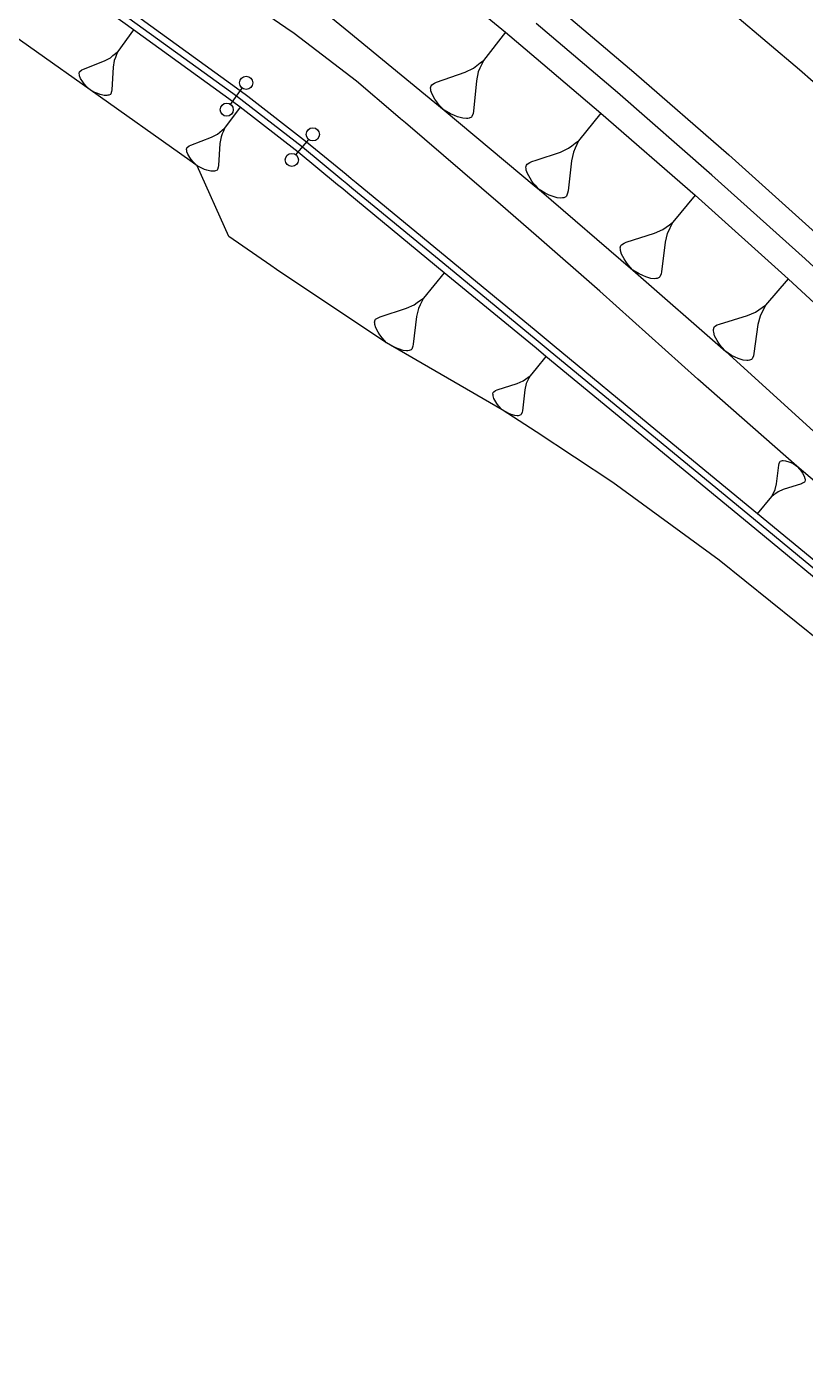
# Model space of a CAD drawing. Extents: x 387562 to 388546, y 804386 to 804945.
# Drawn here: x 387780.7 to 387810.2, y 804827 to 804877.8 of the extents above; entities that cross this region are included whole.
import ezdxf

# ---------------------------------------------------------------- set-up
doc = ezdxf.new("R2010")
doc.units = 0
doc.layers.get('0').update_dxf_attribs({"linetype": 'CONTINUOUS'})

msp = doc.modelspace()

# ---------------------------------------------------------------- linework, layer by layer
at = {"color": 1}
for p, q in [((387784.7143, 804877.6987), (387784.1193, 804876.876)), ((387798.8414, 804877.6118), (387798.0025, 804876.5414)), ((387783.8448, 804876.645), (387783.9363, 804876.722)), ((387783.9363, 804876.722), (387784.0278, 804876.799)), ((387784.0278, 804876.799), (387784.1193, 804876.876)), ((387784.0749, 804876.765), (387784.0304, 804876.654)), ((387784.1193, 804876.876), (387784.0749, 804876.765)), ((387782.7563, 804876.1792), (387782.8138, 804876.2093)), ((387782.8138, 804876.2093), (387783.6148, 804876.5249)), ((387783.6148, 804876.5249), (387783.8448, 804876.645)), ((387783.9439, 804876.2869), (387783.895, 804875.4273)), ((387783.9859, 804876.543), (387783.9439, 804876.2869)), ((387784.0304, 804876.654), (387783.9859, 804876.543)), ((387797.309, 804876.0975), (387797.6231, 804876.2463)), ((387797.6231, 804876.2463), (387797.7496, 804876.3447)), ((387797.7496, 804876.3447), (387797.876, 804876.443)), ((387797.8719, 804876.2488), (387797.8066, 804876.1025)), ((387797.9372, 804876.3951), (387797.8719, 804876.2488)), ((387797.876, 804876.443), (387798.0025, 804876.5414)), ((387798.0025, 804876.5414), (387797.9372, 804876.3951)), ((387782.6543, 804876.0382), (387782.6648, 804876.1022)), ((387782.6608, 804875.9977), (387782.6543, 804876.0382)), ((387782.6673, 804875.9572), (387782.6608, 804875.9977)), ((387782.6648, 804876.1022), (387782.6818, 804876.1257)), ((387782.7038, 804875.8592), (387782.6673, 804875.9572)), ((387782.6818, 804876.1257), (387782.7563, 804876.1792)), ((387782.7873, 804875.7272), (387782.7038, 804875.8592)), ((387782.8409, 804875.6527), (387782.7873, 804875.7272)), ((387796.0395, 804875.6114), (387796.1419, 804875.6792)), ((387796.1419, 804875.6792), (387796.2205, 804875.7164)), ((387796.2205, 804875.7164), (387797.309, 804876.0975)), ((387797.7372, 804875.7619), (387797.6273, 804874.6138)), ((387797.8066, 804876.1025), (387797.7372, 804875.7619)), ((387782.9179, 804875.5612), (387782.8409, 804875.6527)), ((387783.0654, 804875.4187), (387782.9179, 804875.5612)), ((387783.247, 804875.3232), (387783.0654, 804875.4187)), ((387783.358, 804875.2787), (387783.247, 804875.3232)), ((387783.4455, 804875.2512), (387783.358, 804875.2787)), ((387783.597, 804875.2132), (387783.4455, 804875.2512)), ((387783.7015, 804875.2093), (387783.597, 804875.2132)), ((387783.742, 804875.2158), (387783.7015, 804875.2093)), ((387783.7825, 804875.2223), (387783.742, 804875.2158)), ((387783.84, 804875.2523), (387783.7825, 804875.2223)), ((387783.857, 804875.2758), (387783.84, 804875.2523)), ((387783.8845, 804875.3633), (387783.857, 804875.2758)), ((387783.895, 804875.4273), (387783.8845, 804875.3633)), ((387788.4028, 804874.8709), (387788.8481, 804875.4866)), ((387795.9981, 804875.4957), (387796.0155, 804875.5808)), ((387796.0047, 804875.4411), (387795.9981, 804875.4957)), ((387796.0114, 804875.3866), (387796.0047, 804875.4411)), ((387796.0552, 804875.2535), (387796.0114, 804875.3866)), ((387796.0155, 804875.5808), (387796.0395, 804875.6114)), ((387796.1602, 804875.0725), (387796.0552, 804875.2535)), ((387788.7637, 804874.7687), (387788.1742, 804873.9657)), ((387796.2279, 804874.97), (387796.1602, 804875.0725)), ((387796.3263, 804874.8435), (387796.2279, 804874.97)), ((387796.5164, 804874.6452), (387796.3263, 804874.8435)), ((387796.7545, 804874.508), (387796.5164, 804874.6452)), ((387796.9008, 804874.4427), (387796.7545, 804874.508)), ((387797.0165, 804874.4014), (387796.9008, 804874.4427)), ((387797.2174, 804874.3427), (387797.0165, 804874.4014)), ((387797.3571, 804874.332), (387797.2174, 804874.3427)), ((387797.4116, 804874.3386), (387797.3571, 804874.332)), ((387797.4662, 804874.3452), (387797.4116, 804874.3386)), ((387797.5447, 804874.3824), (387797.4662, 804874.3452)), ((387797.5687, 804874.413), (387797.5447, 804874.3824)), ((387797.61, 804874.5287), (387797.5687, 804874.413)), ((387797.6273, 804874.6138), (387797.61, 804874.5287)), ((387802.4637, 804874.5407), (387801.6175, 804873.4921)), ((387787.6768, 804873.6247), (387787.9033, 804873.7409)), ((387787.9033, 804873.7409), (387787.9936, 804873.8159)), ((387787.9936, 804873.8159), (387788.0839, 804873.8908)), ((387788.0854, 804873.7485), (387788.041, 804873.6399)), ((387788.0839, 804873.8908), (387788.1742, 804873.9657)), ((387788.1298, 804873.8571), (387788.0854, 804873.7485)), ((387788.1742, 804873.9657), (387788.1298, 804873.8571)), ((387786.7311, 804873.1539), (387786.7418, 804873.2167)), ((387786.7372, 804873.1141), (387786.7311, 804873.1539)), ((387786.7418, 804873.2167), (387786.7586, 804873.2396)), ((387786.7586, 804873.2396), (387786.8321, 804873.2916)), ((387786.8321, 804873.2916), (387786.8887, 804873.3206)), ((387786.8887, 804873.3206), (387787.6768, 804873.6247)), ((387787.998, 804873.389), (387787.9441, 804872.546)), ((387788.041, 804873.6399), (387787.998, 804873.389)), ((387790.8853, 804872.9533), (387791.3685, 804873.5396)), ((387800.9242, 804873.0622), (387801.2375, 804873.2051)), ((387801.2375, 804873.2051), (387801.3641, 804873.3008)), ((387801.3641, 804873.3008), (387801.4908, 804873.3964)), ((387801.484, 804873.2041), (387801.4172, 804873.0601)), ((387801.5507, 804873.3481), (387801.484, 804873.2041)), ((387801.4908, 804873.3964), (387801.6175, 804873.4921)), ((387801.6175, 804873.4921), (387801.5507, 804873.3481)), ((387786.7433, 804873.0744), (387786.7372, 804873.1141)), ((387786.7784, 804872.978), (387786.7433, 804873.0744)), ((387786.8595, 804872.8479), (387786.7784, 804872.978)), ((387786.9114, 804872.7744), (387786.8595, 804872.8479)), ((387786.9864, 804872.6841), (387786.9114, 804872.7744)), ((387787.1301, 804872.5433), (387786.9864, 804872.6841)), ((387799.6596, 804872.5986), (387799.7621, 804872.6643)), ((387799.7621, 804872.6643), (387799.8404, 804872.7001)), ((387799.8404, 804872.7001), (387800, 804872.7534)), ((387800, 804872.7534), (387800.9242, 804873.0622)), ((387801.3436, 804872.7237), (387801.2185, 804871.5879)), ((387801.4172, 804873.0601), (387801.3436, 804872.7237)), ((387787.3076, 804872.4483), (387787.1301, 804872.5433)), ((387787.4162, 804872.4039), (387787.3076, 804872.4483)), ((387787.5018, 804872.3763), (387787.4162, 804872.4039)), ((387787.6502, 804872.338), (387787.5018, 804872.3763)), ((387787.7528, 804872.3334), (387787.6502, 804872.338)), ((387787.7925, 804872.3395), (387787.7528, 804872.3334)), ((387787.8323, 804872.3456), (387787.7925, 804872.3395)), ((387787.8889, 804872.3746), (387787.8323, 804872.3456)), ((387787.9058, 804872.3976), (387787.8889, 804872.3746)), ((387787.9334, 804872.4832), (387787.9058, 804872.3976)), ((387787.9441, 804872.546), (387787.9334, 804872.4832)), ((387799.6171, 804872.4846), (387799.6355, 804872.5687)), ((387799.6229, 804872.4304), (387799.6171, 804872.4846)), ((387799.6286, 804872.3763), (387799.6229, 804872.4304)), ((387799.6702, 804872.2438), (387799.6286, 804872.3763)), ((387799.6355, 804872.5687), (387799.6596, 804872.5986)), ((387799.7716, 804872.063), (387799.6702, 804872.2438)), ((387799.8373, 804871.9605), (387799.7716, 804872.063)), ((387799.9329, 804871.8339), (387799.8373, 804871.9605)), ((387800, 804871.7619), (387799.9329, 804871.8339)), ((387800.1185, 804871.6347), (387800, 804871.7619)), ((387800.3524, 804871.4954), (387800.1185, 804871.6347)), ((387800.4964, 804871.4286), (387800.3524, 804871.4954)), ((387800.6104, 804871.3861), (387800.4964, 804871.4286)), ((387800.8086, 804871.3251), (387800.6104, 804871.3861)), ((387800.9468, 804871.3125), (387800.8086, 804871.3251)), ((387801.0009, 804871.3183), (387800.9468, 804871.3125)), ((387801.0551, 804871.3241), (387801.0009, 804871.3183)), ((387801.1334, 804871.3598), (387801.0551, 804871.3241)), ((387801.1576, 804871.3898), (387801.1334, 804871.3598)), ((387801.2001, 804871.5038), (387801.1576, 804871.3898)), ((387801.2185, 804871.5879), (387801.2001, 804871.5038)), ((387806.04, 804871.4194), (387805.1888, 804870.3949)), ((387804.4974, 804869.9797), (387804.8091, 804870.1166)), ((387804.8091, 804870.1166), (387804.9357, 804870.2093)), ((387804.9357, 804870.2093), (387805.0622, 804870.3021)), ((387805.0528, 804870.1121), (387804.9847, 804869.9706)), ((387805.1208, 804870.2535), (387805.0528, 804870.1121)), ((387805.0622, 804870.3021), (387805.1888, 804870.3949)), ((387805.1888, 804870.3949), (387805.1208, 804870.2535)), ((387803.2409, 804869.5393), (387803.3431, 804869.6028)), ((387803.3431, 804869.6028), (387803.4211, 804869.637)), ((387803.4211, 804869.637), (387804.4974, 804869.9797)), ((387804.9073, 804869.6392), (387804.7676, 804868.5182)), ((387804.9847, 804869.9706), (387804.9073, 804869.6392)), ((387803.1972, 804869.4272), (387803.2166, 804869.51)), ((387803.2022, 804869.3736), (387803.1972, 804869.4272)), ((387803.2071, 804869.32), (387803.2022, 804869.3736)), ((387803.2463, 804869.1885), (387803.2071, 804869.32)), ((387803.2166, 804869.51), (387803.2409, 804869.5393)), ((387803.344, 804869.0083), (387803.2463, 804869.1885)), ((387803.4075, 804868.9061), (387803.344, 804869.0083)), ((387803.5003, 804868.7795), (387803.4075, 804868.9061)), ((387803.6808, 804868.58), (387803.5003, 804868.7795)), ((387803.9101, 804868.439), (387803.6808, 804868.58)), ((387796.5182, 804868.4787), (387795.7267, 804867.5184)), ((387804.0515, 804868.371), (387803.9101, 804868.439)), ((387804.1636, 804868.3273), (387804.0515, 804868.371)), ((387804.3586, 804868.2643), (387804.1636, 804868.3273)), ((387804.4951, 804868.2498), (387804.3586, 804868.2643)), ((387804.5487, 804868.2548), (387804.4951, 804868.2498)), ((387804.6023, 804868.2597), (387804.5487, 804868.2548)), ((387804.6802, 804868.294), (387804.6023, 804868.2597)), ((387804.7045, 804868.3232), (387804.6802, 804868.294)), ((387804.7482, 804868.4354), (387804.7045, 804868.3232)), ((387804.7676, 804868.5182), (387804.7482, 804868.4354)), ((387809.5698, 804868.2487), (387808.7158, 804867.2503)), ((387794.078, 804866.8039), (387795.0823, 804867.128)), ((387795.0823, 804867.128), (387795.373, 804867.257)), ((387795.373, 804867.257), (387795.4909, 804867.3442)), ((387795.5376, 804867.1214), (387795.4664, 804866.8114)), ((387795.4909, 804867.3442), (387795.6088, 804867.4313)), ((387795.6006, 804867.2537), (387795.5376, 804867.1214)), ((387795.6637, 804867.3861), (387795.6006, 804867.2537)), ((387795.6088, 804867.4313), (387795.7267, 804867.5184)), ((387795.7267, 804867.5184), (387795.6637, 804867.3861)), ((387808.3375, 804866.9812), (387808.4636, 804867.0709)), ((387808.4636, 804867.0709), (387808.5897, 804867.1606)), ((387808.6468, 804867.1118), (387808.5777, 804866.9733)), ((387808.5897, 804867.1606), (387808.7158, 804867.2503)), ((387808.7158, 804867.2503), (387808.6468, 804867.1118)), ((387793.8696, 804866.607), (387793.8874, 804866.6845)), ((387793.8744, 804866.557), (387793.8696, 804866.607)), ((387793.8793, 804866.5069), (387793.8744, 804866.557)), ((387793.8874, 804866.6845), (387793.91, 804866.712)), ((387793.91, 804866.712), (387794.0053, 804866.7717)), ((387794.0053, 804866.7717), (387794.078, 804866.8039)), ((387795.4664, 804866.8114), (387795.3401, 804865.7637)), ((387806.9617, 804866.5278), (387808.0281, 804866.8505)), ((387808.0281, 804866.8505), (387808.3375, 804866.9812)), ((387808.5086, 804866.8348), (387808.4275, 804866.5089)), ((387808.5777, 804866.9733), (387808.5086, 804866.8348)), ((387793.9163, 804866.3842), (387793.8793, 804866.5069)), ((387794.0083, 804866.2163), (387793.9163, 804866.3842)), ((387794.068, 804866.121), (387794.0083, 804866.2163)), ((387794.1551, 804866.0031), (387794.068, 804866.121)), ((387806.738, 804866.3239), (387806.7583, 804866.4054)), ((387806.7421, 804866.271), (387806.738, 804866.3239)), ((387806.7462, 804866.2181), (387806.7421, 804866.271)), ((387806.783, 804866.0878), (387806.7462, 804866.2181)), ((387806.7583, 804866.4054), (387806.7827, 804866.4339)), ((387806.7827, 804866.4339), (387806.8844, 804866.4951)), ((387806.8769, 804865.9088), (387806.783, 804866.0878)), ((387806.8844, 804866.4951), (387806.9617, 804866.5278)), ((387808.4275, 804866.5089), (387808.274, 804865.4054)), ((387794.3246, 804865.8174), (387794.1551, 804866.0031)), ((387794.5392, 804865.6865), (387794.3246, 804865.8174)), ((387794.6716, 804865.6235), (387794.5392, 804865.6865)), ((387794.7765, 804865.5831), (387794.6716, 804865.6235)), ((387794.9589, 804865.5249), (387794.7765, 804865.5831)), ((387795.0865, 804865.5119), (387794.9589, 804865.5249)), ((387795.1365, 804865.5167), (387795.0865, 804865.5119)), ((387795.1866, 804865.5215), (387795.1365, 804865.5167)), ((387795.2593, 804865.5538), (387795.1866, 804865.5215)), ((387795.2819, 804865.5812), (387795.2593, 804865.5538)), ((387795.3223, 804865.6862), (387795.2819, 804865.5812)), ((387795.3401, 804865.7637), (387795.3223, 804865.6862)), ((387806.938, 804865.8071), (387806.8769, 804865.9088)), ((387807.0277, 804865.6809), (387806.938, 804865.8071)), ((387807.203, 804865.4816), (387807.0277, 804865.6809)), ((387800.3765, 804865.2986), (387800, 804864.8418)), ((387807.4271, 804865.3393), (387807.203, 804865.4816)), ((387807.5656, 804865.2703), (387807.4271, 804865.3393)), ((387807.6756, 804865.2256), (387807.5656, 804865.2703)), ((387807.867, 804865.1606), (387807.6756, 804865.2256)), ((387808.0014, 804865.1445), (387807.867, 804865.1606)), ((387808.0544, 804865.1486), (387808.0014, 804865.1445)), ((387808.1073, 804865.1527), (387808.0544, 804865.1486)), ((387808.1846, 804865.1854), (387808.1073, 804865.1527)), ((387808.209, 804865.2139), (387808.1846, 804865.1854)), ((387808.2537, 804865.3239), (387808.209, 804865.2139)), ((387808.274, 804865.4054), (387808.2537, 804865.3239)), ((387799.5961, 804864.4367), (387799.6857, 804864.5029)), ((387799.6857, 804864.5029), (387799.7752, 804864.5691)), ((387799.7752, 804864.5691), (387799.7273, 804864.4685)), ((387800, 804864.8418), (387799.7752, 804864.5691)), ((387798.3952, 804863.9564), (387798.4676, 804864.0018)), ((387798.4676, 804864.0018), (387798.5228, 804864.0263)), ((387798.5228, 804864.0263), (387799.2857, 804864.2725)), ((387799.2857, 804864.2725), (387799.5065, 804864.3705)), ((387799.5775, 804864.032), (387799.4815, 804863.236)), ((387799.5065, 804864.3705), (387799.5961, 804864.4367)), ((387799.6316, 804864.2674), (387799.5775, 804864.032)), ((387799.6795, 804864.368), (387799.6316, 804864.2674)), ((387799.7273, 804864.4685), (387799.6795, 804864.368)), ((387798.3645, 804863.8767), (387798.378, 804863.9356)), ((387798.3682, 804863.8387), (387798.3645, 804863.8767)), ((387798.3718, 804863.8007), (387798.3682, 804863.8387)), ((387798.4, 804863.7075), (387798.3718, 804863.8007)), ((387798.378, 804863.9356), (387798.3952, 804863.9564)), ((387798.4698, 804863.5799), (387798.4, 804863.7075)), ((387798.5152, 804863.5075), (387798.4698, 804863.5799)), ((387798.5814, 804863.4179), (387798.5152, 804863.5075)), ((387798.7101, 804863.2768), (387798.5814, 804863.4179)), ((387798.8732, 804863.1774), (387798.7101, 804863.2768)), ((387798.9737, 804863.1295), (387798.8732, 804863.1774)), ((387799.0534, 804863.0989), (387798.9737, 804863.1295)), ((387799.192, 804863.0546), (387799.0534, 804863.0989)), ((387799.2889, 804863.0448), (387799.192, 804863.0546)), ((387799.3269, 804863.0484), (387799.2889, 804863.0448)), ((387799.3649, 804863.0521), (387799.3269, 804863.0484)), ((387799.4201, 804863.0766), (387799.3649, 804863.0521)), ((387799.4373, 804863.0975), (387799.4201, 804863.0766)), ((387799.468, 804863.1772), (387799.4373, 804863.0975)), ((387799.4815, 804863.236), (387799.468, 804863.1772)), ((387809.1282, 804860.4609), (387809.2144, 804861.1753)), ((387809.2144, 804861.1753), (387809.2265, 804861.2281)), ((387809.2265, 804861.2281), (387809.2541, 804861.2997)), ((387809.2541, 804861.2997), (387809.2695, 804861.3184)), ((387809.2695, 804861.3184), (387809.319, 804861.3404)), ((387809.319, 804861.3404), (387809.3532, 804861.3437)), ((387809.3532, 804861.3437), (387809.3873, 804861.347)), ((387809.3873, 804861.347), (387809.4743, 804861.3381)), ((387809.4743, 804861.3381), (387809.5986, 804861.2984)), ((387809.5986, 804861.2984), (387809.6702, 804861.2709)), ((387809.6702, 804861.2709), (387809.7604, 804861.2279)), ((387809.7604, 804861.2279), (387809.9068, 804861.1387)), ((387809.9068, 804861.1387), (387810.0223, 804861.012)), ((387810.0223, 804861.012), (387810.0817, 804860.9317)), ((387809.0797, 804860.2496), (387809.1282, 804860.4609)), ((387810.0749, 804860.466), (387809.3901, 804860.245)), ((387810.1245, 804860.488), (387810.0749, 804860.466)), ((387810.0817, 804860.9317), (387810.1224, 804860.8667)), ((387810.1224, 804860.8667), (387810.1851, 804860.7522)), ((387810.1895, 804860.5287), (387810.1245, 804860.488)), ((387810.1851, 804860.7522), (387810.2104, 804860.6685)), ((387810.2049, 804860.5474), (387810.1895, 804860.5287)), ((387810.217, 804860.6003), (387810.2049, 804860.5474)), ((387810.2104, 804860.6685), (387810.2137, 804860.6344)), ((387810.2137, 804860.6344), (387810.217, 804860.6003)), ((387808.4111, 804859.3241), (387808.9508, 804859.9788)), ((387808.9508, 804859.9788), (387808.9938, 804860.0691)), ((387809.0312, 804860.0382), (387808.9508, 804859.9788)), ((387808.9938, 804860.0691), (387809.0367, 804860.1593)), ((387809.1116, 804860.0976), (387809.0312, 804860.0382)), ((387809.0367, 804860.1593), (387809.0797, 804860.2496)), ((387809.192, 804860.1571), (387809.1116, 804860.0976)), ((387809.3901, 804860.245), (387809.192, 804860.1571))]:
    msp.add_line(p, q, dxfattribs=at)
at = {"color": 1, "linetype": 'CONTINUOUS'}
for points in [[(387800, 804862.4302), (387798.7101, 804863.2768), (387794.3246, 804865.8174), (387790.3504, 804868.4638), (387790.1432, 804868.6056), (387789.9366, 804868.748), (387788.3339, 804869.8578), (387787.1301, 804872.5433), (387786.8587, 804872.7357), (387783.0654, 804875.4187), (387778.9831, 804878.3061), (387774.9007, 804881.1936), (387770.8117, 804884.0717), (387766.7158, 804886.9404), (387762.6199, 804889.809), (387758.5239, 804892.6777), (387754.539, 804895.6998), (387750.7004, 804898.9243), (387749.4199, 804900)], [(387800, 804865.6089), (387796.5182, 804868.4787), (387792.8528, 804871.4999), (387792.6599, 804871.6589), (387792.467, 804871.8179), (387790.9679, 804873.0535), (387788.7637, 804874.7687), (387788.479, 804874.9761), (387784.7143, 804877.6987), (387780.6628, 804880.6287), (387776.6112, 804883.5588), (387772.5597, 804886.4888), (387768.5082, 804889.4188), (387764.4566, 804892.3488), (387760.4051, 804895.2789), (387756.3535, 804898.2089), (387753.8769, 804900)], [(387800, 804866.2568), (387796.8362, 804868.8646), (387793.1708, 804871.8857), (387792.9779, 804872.0447), (387792.785, 804872.2037), (387791.2859, 804873.4393), (387789.0595, 804875.1718), (387788.772, 804875.3813), (387785.0073, 804878.1039), (387780.9558, 804881.0339), (387776.9042, 804883.9639), (387772.8527, 804886.8939), (387768.8012, 804889.824), (387764.7496, 804892.754), (387760.6981, 804895.684), (387756.6465, 804898.614), (387754.7301, 804900)], [(387800, 804869.8921), (387798.6522, 804871.0678), (387795.0498, 804874.1654), (387794.8599, 804874.3281), (387794.6697, 804874.4903), (387793.1893, 804875.7487), (387790.8142, 804877.5623), (387790.5051, 804877.7778), (387786.6759, 804880.4111), (387782.6355, 804883.3565), (387778.6147, 804886.3291), (387774.6007, 804889.311), (387770.5935, 804892.3024), (387766.5864, 804895.2938), (387762.5792, 804898.2852), (387760.0909, 804900)], [(387783.9068, 804889.383), (387783.9235, 804889.3706), (387787.7063, 804886.5182), (387791.462, 804883.6013), (387795.1739, 804880.6323), (387798.8414, 804877.6118), (387800, 804876.6295)], [(387781.8671, 804886.4499), (387781.8836, 804886.4372), (387785.5765, 804883.5466), (387789.2507, 804880.6073), (387792.8896, 804877.63), (387796.5164, 804874.6452), (387800, 804871.7337)], [(387800, 804884.4726), (387802.591, 804882.3963), (387806.3202, 804879.3193), (387810.0041, 804876.1902), (387813.6419, 804873.0095), (387817.233, 804869.7781), (387820.7767, 804866.4965), (387824.2722, 804863.1654), (387827.7791, 804859.8484), (387831.2382, 804856.4816), (387834.6489, 804853.0658), (387838.0105, 804849.6015), (387841.3222, 804846.0896), (387844.5834, 804842.5308), (387846.6826, 804840.185), (387847.8365, 804838.8835), (387851.1534, 804835.1421), (387854.4703, 804831.4007), (387857.7872, 804827.6593), (387861.1041, 804823.9179)], [(387800, 804879.2478), (387800.0751, 804879.186), (387803.7197, 804876.097), (387807.3182, 804872.9577), (387810.8698, 804869.7686), (387814.3739, 804866.5305), (387817.8298, 804863.2441), (387821.2369, 804859.9101), (387824.6547, 804856.592), (387828.024, 804853.2261), (387831.3443, 804849.813), (387834.615, 804846.3534), (387837.8352, 804842.8481), (387841.0045, 804839.2978), (387843.0434, 804836.9587), (387844.1811, 804835.6429), (387847.4516, 804831.8603), (387850.7221, 804828.0777), (387853.9926, 804824.2952), (387857.2631, 804820.5126), (387860.5336, 804816.7301), (387862.3325, 804814.7273)], [(387800, 804876.6295), (387802.4637, 804874.5407), (387806.04, 804871.4194), (387809.5698, 804868.2487), (387813.0524, 804865.0294), (387816.487, 804861.762), (387819.873, 804858.4473), (387823.27, 804855.1489), (387826.6189, 804851.8029), (387829.919, 804848.41), (387833.1697, 804844.9709), (387836.3704, 804841.4864), (387839.5203, 804837.9572), (387841.5469, 804835.6319), (387842.6846, 804834.3161), (387845.9551, 804830.5335), (387849.2256, 804826.751), (387852.496, 804822.9684), (387855.7665, 804819.1859), (387859.037, 804815.4033), (387860.6469, 804813.6112)], [(387800, 804871.7337), (387800.1185, 804871.6347), (387803.6808, 804868.58), (387807.203, 804865.4816), (387810.6756, 804862.3297), (387814.1281, 804859.1585), (387817.5423, 804855.9477), (387820.9675, 804852.7492), (387824.3714, 804849.5265), (387827.7057, 804846.2313)], [(387824.9278, 804847.4964), (387821.3694, 804851.325), (387819.913, 804852.6164), (387817.5146, 804854.6464), (387813.7107, 804857.8925), (387809.9068, 804861.1387), (387806.1403, 804864.4302), (387802.4216, 804867.7798), (387800, 804869.8921)], [(387854.0873, 804800), (387853.808, 804800.5194), (387851.4398, 804804.923), (387849.0717, 804809.3267), (387846.7036, 804813.7303), (387844.3354, 804818.1339), (387841.9673, 804822.5376), (387841.8822, 804822.6958), (387839.3858, 804826.8453), (387836.3869, 804830.8747), (387836.2911, 804830.9904), (387833.1931, 804834.7227), (387829.9996, 804838.57), (387826.8062, 804842.4173), (387825.2569, 804844.2838), (387823.554, 804846.2311), (387819.9708, 804849.7511), (387818.5522, 804850.9654), (387816.1277, 804852.9637), (387812.2694, 804856.1439), (387808.4111, 804859.3241), (387804.5528, 804862.5042), (387800.6945, 804865.6844), (387800, 804866.2568)], [(387853.5196, 804800), (387853.3676, 804800.2826), (387850.9995, 804804.6862), (387848.6313, 804809.0899), (387846.2632, 804813.4935), (387843.8951, 804817.8971), (387841.5269, 804822.3007), (387841.4419, 804822.4589), (387838.9703, 804826.5672), (387836.0012, 804830.5565), (387835.9064, 804830.6711), (387832.8084, 804834.4034), (387829.6149, 804838.2507), (387826.4214, 804842.098), (387824.8722, 804843.9644), (387823.1862, 804845.8924), (387819.6387, 804849.3774), (387818.2342, 804850.5795), (387815.8097, 804852.5779), (387811.9514, 804855.7581), (387808.0931, 804858.9382), (387804.2348, 804862.1184), (387800.3765, 804865.2986), (387800, 804865.6089)], [(387843.9405, 804800), (387843.6967, 804800.759), (387842.0437, 804805.5472), (387840.3906, 804810.3354), (387838.7376, 804815.1236), (387837.0999, 804819.92), (387837.0496, 804820.0969), (387835.6545, 804824.348), (387833.2673, 804828.301), (387833.1754, 804828.4042), (387829.9794, 804832.0552), (387827.1119, 804836.173), (387824.1852, 804840.2418), (387823.0524, 804842.4539), (387821.766, 804844.5845), (387818.5412, 804848.1424), (387817.1772, 804849.2972), (387814.7363, 804851.2756), (387810.8518, 804854.4239), (387806.9599, 804857.5634), (387802.915, 804860.5171), (387800, 804862.4302)]]:
    msp.add_lwpolyline(points, dxfattribs=at)
at = {"color": 7, "linetype": 'CONTINUOUS'}
for points in [[(387800, 804865.9329), (387796.6772, 804868.6717), (387793.0118, 804871.6928), (387792.8189, 804871.8518), (387792.626, 804872.0108), (387791.1269, 804873.2464), (387788.9116, 804874.9703), (387788.6255, 804875.1787), (387784.8608, 804877.9013), (387780.8093, 804880.8313), (387776.7577, 804883.7613), (387772.7062, 804886.6914), (387768.6547, 804889.6214), (387764.6031, 804892.5514), (387760.5516, 804895.4814), (387756.5, 804898.4115), (387754.3035, 804900)], [(387861.4907, 804814.1684), (387859.7853, 804816.0667), (387856.5148, 804819.8493), (387853.2443, 804823.6318), (387849.9738, 804827.4144), (387846.7034, 804831.1969), (387843.4329, 804834.9795), (387842.2951, 804836.2953), (387840.2624, 804838.6275), (387837.1028, 804842.1672), (387833.8923, 804845.6621), (387830.6317, 804849.1115), (387827.3214, 804852.5145), (387823.9623, 804855.8705), (387820.5549, 804859.1787), (387817.1584, 804862.503), (387813.7131, 804865.7799), (387810.2198, 804869.0087), (387806.6791, 804872.1885), (387803.0917, 804875.3189), (387800, 804877.9397)], [(387853.8034, 804800), (387853.5878, 804800.401), (387851.2196, 804804.8046), (387848.8515, 804809.2083), (387846.4834, 804813.6119), (387844.1152, 804818.0155), (387841.7471, 804822.4192), (387841.662, 804822.5774), (387839.178, 804826.7062), (387836.1941, 804830.7156), (387836.0988, 804830.8308), (387833.0008, 804834.5631), (387829.8073, 804838.4104), (387826.6138, 804842.2577), (387825.0646, 804844.1241), (387823.3701, 804846.0618), (387819.8047, 804849.5643), (387818.3932, 804850.7724), (387815.9687, 804852.7708), (387812.1104, 804855.951), (387808.2521, 804859.1311), (387804.3938, 804862.3113), (387800.5355, 804865.4915), (387800, 804865.9329)]]:
    msp.add_lwpolyline(points, dxfattribs=at)
at = {"color": 3, "linetype": 'CONTINUOUS'}
for points in [[(387800, 804865.9329), (387796.6772, 804868.6717), (387793.0118, 804871.6928), (387792.8189, 804871.8518), (387792.626, 804872.0108), (387791.1269, 804873.2464), (387788.9116, 804874.9703), (387788.6255, 804875.1787), (387784.8608, 804877.9013), (387780.8093, 804880.8313), (387776.7577, 804883.7613), (387772.7062, 804886.6914), (387768.6547, 804889.6214), (387764.6031, 804892.5514), (387760.5516, 804895.4814), (387756.5, 804898.4115), (387754.3035, 804900)], [(387853.8034, 804800), (387853.5878, 804800.401), (387851.2196, 804804.8046), (387848.8515, 804809.2083), (387846.4834, 804813.6119), (387844.1152, 804818.0155), (387841.7471, 804822.4192), (387841.662, 804822.5774), (387839.178, 804826.7062), (387836.1941, 804830.7156), (387836.0988, 804830.8308), (387833.0008, 804834.5631), (387829.8073, 804838.4104), (387826.6138, 804842.2577), (387825.0646, 804844.1241), (387823.3701, 804846.0618), (387819.8047, 804849.5643), (387818.3932, 804850.7724), (387815.9687, 804852.7708), (387812.1104, 804855.951), (387808.2521, 804859.1311), (387804.3938, 804862.3113), (387800.5355, 804865.4915), (387800, 804865.9329)]]:
    msp.add_lwpolyline(points, dxfattribs=at)
at = {"color": 1}
for centre, radius in [((387788.9944, 804875.6889), 0.2497), ((387788.2577, 804874.6702), 0.2477), ((387791.5274, 804873.7323), 0.2497), ((387790.7277, 804872.7621), 0.2477)]:
    msp.add_circle(centre, radius, dxfattribs=at)

doc.saveas('drawing.dxf')
